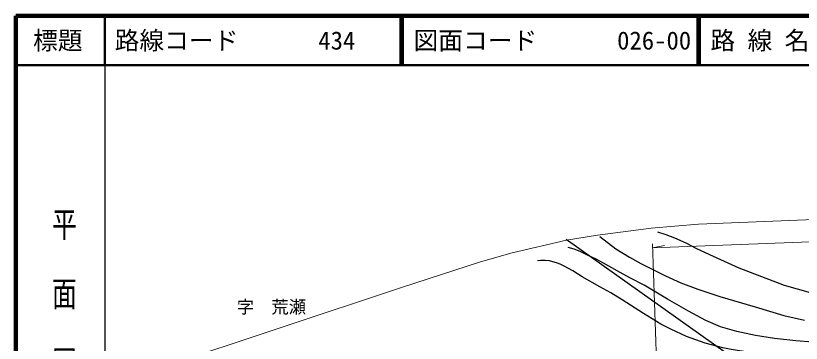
# Model space of a CAD drawing. Units: millimetres at full size, sheet at 1:1000; details may follow other scales. Extents: x 40000 to 680000, y 20000 to 380000.
# Drawn here: x 40000 to 198736, y 313861 to 380000 of the extents above; entities that cross this region are included whole.
import ezdxf
from ezdxf.enums import TextEntityAlignment as Align

# ---------------------------------------------------------------- set-up
doc = ezdxf.new("R2010")
doc.units = ezdxf.units.MM
doc.header["$LTSCALE"] = 1000
for name, color, linetype, lineweight in [('M-BGD', 7, 'Continuous', 25), ('M-BMK-ROW', 30, 'Continuous', 25), ('M-STR-HTXT', 7, 'Continuous', 13), ('M-TTL', 2, 'Continuous', 140), ('M-TTL-BAND', 7, 'Continuous', 25), ('M-TTL-LINE', 7, 'Continuous', 50)]:
    doc.layers.add(name, color=color, linetype=linetype, lineweight=lineweight)
doc.layers.add('M-BMK-HTXT', color=7, linetype='Continuous')
doc.layers.add('M-TTL-TXT', color=7, linetype='Continuous')
doc.styles.add('@ＭＳ ゴシック', font='')
doc.styles.add('ＭＳ ゴシック', font='')
doc.styles.get('@ＭＳ ゴシック').set_extended_font_data('@MS Gothic')
doc.styles.get('ＭＳ ゴシック').set_extended_font_data('MS Gothic')

msp = doc.modelspace()

# ---------------------------------------------------------------- linework, layer by layer
at = {"layer": 'M-BGD'}
for points in [[(158010, 335421), (161285, 332961), (164006, 331281), (166345, 329948), (171292, 327497), (174412, 326095), (177826, 324813), (182262, 323323), (189425, 321221), (195201, 319484), (199387, 318530)], [(200575, 324024), (195340, 325549), (186176, 329025), (181014, 331408), (177630, 332944), (175452, 334094), (173155, 335082), (171456, 335731), (169741, 336324)], [(201069, 314065), (197620, 314333), (193295, 314820), (189514, 315421), (185734, 316222), (182381, 317213), (179415, 318440), (175916, 320316), (171676, 322794), (166964, 325579), (164125, 327072), (161538, 328480), (158761, 330069), (157272, 330838), (155519, 331633), (154050, 332399), (152855, 332838), (151610, 333223)], [(199857, 311428), (196303, 311467), (192239, 311585), (188430, 312016), (184582, 312605), (182869, 312942), (179297, 313913), (175526, 315255), (172368, 316697), (170341, 317733), (166850, 319870), (162512, 322653), (160259, 324053), (158013, 325279), (154460, 327260), (152553, 328472), (150834, 329425), (149988, 329809), (149249, 330100), (148549, 330334), (147849, 330479), (146979, 330574), (146117, 330558), (145440, 330503)]]:
    msp.add_lwpolyline(points, dxfattribs=at)
at = {"layer": 'M-BMK-ROW'}
msp.add_line((151230, 334883), (239422, 272393), dxfattribs=at)
at = {"layer": 'M-STR-HTXT'}
for p, q in [((168689, 333155), (251958, 336288)), ((169564, 308868), (168662, 333917)), ((168689, 333155), (171106, 333588))]:
    msp.add_line(p, q, dxfattribs=at)
msp.add_lwpolyline([(545767, 325199), (523389, 332254), (513129, 335265), (501556, 338054), (490778, 340039), (482203, 341285), (470715, 342162), (461045, 342654), (445655, 342854), (327865, 343066), (295221, 342284), (256362, 341101), (177936, 337919), (168412, 337125), (157538, 335683), (151312, 334714), (140341, 332117), (133902, 330327), (117972, 325144), (69353, 308975)], dxfattribs=at)
at = {"layer": 'M-TTL'}
for p, q in [((40000, 380000), (40000, 20000)), ((680000, 380000), (40000, 380000))]:
    msp.add_line(p, q, dxfattribs=at)
at = {"layer": 'M-TTL-BAND'}
msp.add_line((58000, 370000), (58000, 20000), dxfattribs=at)
at = {"layer": 'M-TTL-LINE'}
for p, q in [((58000, 380000), (58000, 370000)), ((117750, 380000), (117750, 370000)), ((118250, 380000), (118250, 370000)), ((177750, 380000), (177750, 370000)), ((178250, 380000), (178250, 370000)), ((40000, 370000), (680000, 370000))]:
    msp.add_line(p, q, dxfattribs=at)

# ---------------------------------------------------------------- texts
at = {"layer": 'M-BMK-HTXT', "style": 'ＭＳ ゴシック'}
msp.add_text('字\u3000荒瀬', height=2566, dxfattribs=at).set_placement((84672, 319147), align=Align.BOTTOM_LEFT)
at = {"layer": 'M-TTL-BAND', "style": '@ＭＳ ゴシック', "width": 1.4}
msp.add_text('平  面  図', height=3666, rotation=270, dxfattribs=at).set_placement((49777, 306475), align=Align.MIDDLE_RIGHT)
at = {"layer": 'M-TTL-TXT', "style": 'ＭＳ ゴシック'}
msp.add_text('標題', height=3666, dxfattribs=at).set_placement((48500, 375000), align=Align.MIDDLE_CENTER)
for s, p in [('路線コード', (60000, 375000)), ('434', (101142, 375000)), ('図面コード', (120380, 375000)), ('026-00', (161521, 375000)), ('路 線 名', (180380, 375000))]:
    msp.add_text(s, height=3666, dxfattribs=at).set_placement(p, align=Align.MIDDLE_LEFT)

doc.saveas('drawing.dxf')
